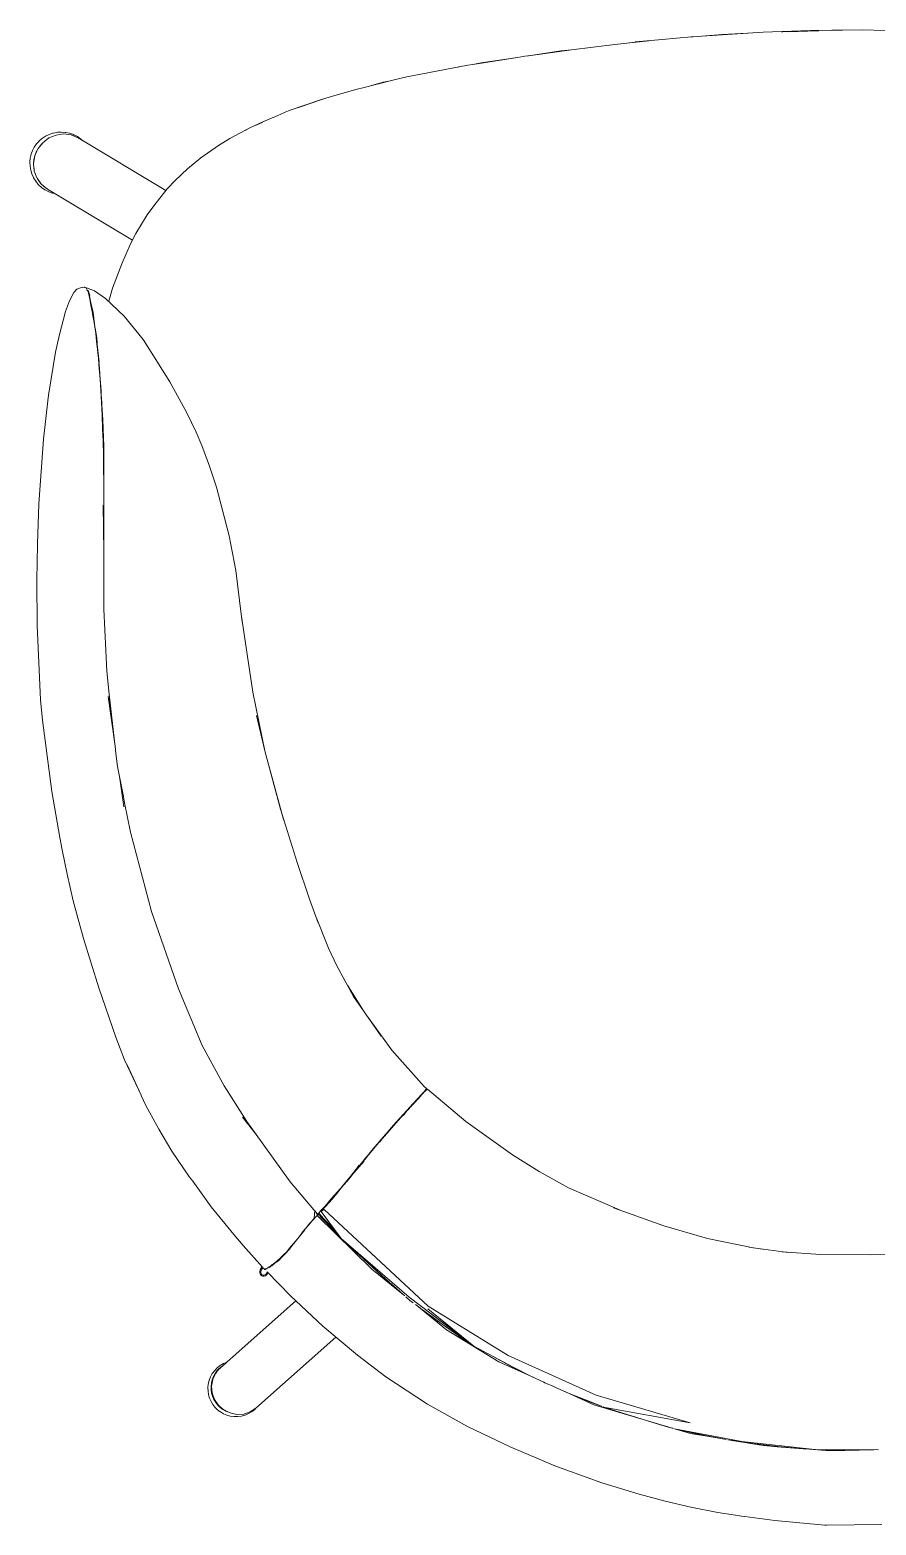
# Model space of a CAD drawing. Header units: millimetres. Extents: x 7998 to 72132, y -12523 to 5591.
# Drawn here: x 65279.8 to 65315.4, y -9745.4 to -9682.6 of the extents above; entities that cross this region are included whole.
import ezdxf

# ---------------------------------------------------------------- set-up
doc = ezdxf.new("R2010")
doc.units = ezdxf.units.MM
doc.layers.add('Xray_Furniture Temporary', color=23, linetype='Continuous', lineweight=15)

msp = doc.modelspace()

# ---------------------------------------------------------------- linework, layer by layer
at = {"layer": 'Xray_Furniture Temporary', "lineweight": 0}
for p, q in [((65306.215, -9683.004), (65307.127, -9682.918)), ((65307.454, -9682.893), (65307.127, -9682.918)), ((65307.588, -9682.88), (65307.454, -9682.893)), ((65307.668, -9682.876), (65307.588, -9682.88)), ((65308.041, -9682.847), (65307.668, -9682.876)), ((65308.041, -9682.847), (65310.616, -9682.68)), ((65308.041, -9682.847), (65308.885, -9682.781)), ((65308.885, -9682.781), (65309.945, -9682.724)), ((65312.194, -9682.63), (65310.616, -9682.68)), ((65311.433, -9682.672), (65311.381, -9682.672)), ((65312.194, -9682.63), (65311.433, -9682.672)), ((65311.691, -9682.669), (65312.878, -9682.622)), ((65312.316, -9682.624), (65312.207, -9682.63)), ((65312.316, -9682.624), (65312.845, -9682.623)), ((65312.605, -9682.617), (65312.397, -9682.624)), ((65312.605, -9682.617), (65314.772, -9682.589)), ((65313.491, -9682.597), (65312.605, -9682.617)), ((65312.878, -9682.622), (65312.946, -9682.623)), ((65313.941, -9682.599), (65313.491, -9682.597)), ((65314.772, -9682.589), (65315.734, -9682.609)), ((65300.765, -9683.675), (65302.562, -9683.422)), ((65300.765, -9683.675), (65302.115, -9683.471)), ((65302.562, -9683.422), (65302.115, -9683.471)), ((65304.388, -9683.196), (65302.562, -9683.422)), ((65304.892, -9683.143), (65304.388, -9683.196)), ((65305.804, -9683.046), (65304.892, -9683.143)), ((65305.238, -9683.099), (65304.892, -9683.143)), ((65305.253, -9683.093), (65305.238, -9683.099)), ((65305.253, -9683.093), (65305.878, -9683.04)), ((65306.215, -9683.004), (65305.878, -9683.04)), ((65295.645, -9684.565), (65298.208, -9684.074)), ((65297.802, -9684.152), (65297.838, -9684.145)), ((65297.851, -9684.143), (65297.838, -9684.145)), ((65298.208, -9684.074), (65298.418, -9684.042)), ((65298.418, -9684.042), (65300.301, -9683.745)), ((65298.418, -9684.042), (65298.766, -9683.976)), ((65298.766, -9683.976), (65300.301, -9683.745)), ((65300.603, -9683.695), (65300.301, -9683.745)), ((65300.734, -9683.679), (65300.603, -9683.695)), ((65300.734, -9683.679), (65300.765, -9683.675)), ((65293.798, -9685.014), (65295.122, -9684.686)), ((65294.22, -9684.91), (65294.659, -9684.786)), ((65294.659, -9684.786), (65294.972, -9684.723)), ((65295.645, -9684.565), (65295.122, -9684.686)), ((65291.424, -9685.733), (65292.251, -9685.452)), ((65292.251, -9685.452), (65292.064, -9685.505)), ((65292.727, -9685.312), (65292.251, -9685.452)), ((65293.567, -9685.071), (65292.727, -9685.312)), ((65293.567, -9685.071), (65293.798, -9685.014)), ((65294.16, -9684.925), (65294.163, -9684.924)), ((65294.163, -9684.924), (65294.22, -9684.91)), ((65290.231, -9686.179), (65290.482, -9686.068)), ((65290.54, -9686.047), (65290.482, -9686.068)), ((65290.688, -9685.984), (65290.54, -9686.047)), ((65290.712, -9685.976), (65290.688, -9685.984)), ((65292.064, -9685.505), (65290.712, -9685.976)), ((65290.712, -9685.976), (65291.4, -9685.742)), ((65291.424, -9685.733), (65291.4, -9685.742)), ((65289.025, -9686.715), (65288.904, -9686.786)), ((65289.603, -9686.448), (65289.025, -9686.715)), ((65289.327, -9686.581), (65289.312, -9686.589)), ((65289.327, -9686.581), (65289.607, -9686.459)), ((65290.231, -9686.179), (65289.603, -9686.448)), ((65280.215, -9687.254), (65280.105, -9687.375)), ((65280.365, -9687.324), (65280.169, -9687.574)), ((65280.222, -9687.246), (65280.215, -9687.254)), ((65280.222, -9687.246), (65280.349, -9687.138)), ((65280.349, -9687.138), (65280.488, -9687.046)), ((65280.434, -9687.272), (65280.365, -9687.324)), ((65280.434, -9687.272), (65280.478, -9687.234)), ((65280.478, -9687.234), (65280.465, -9687.248)), ((65280.478, -9687.234), (65280.52, -9687.206)), ((65280.478, -9687.234), (65280.494, -9687.226)), ((65280.48, -9687.237), (65280.478, -9687.234)), ((65280.488, -9687.046), (65280.637, -9686.974)), ((65280.625, -9687.126), (65280.52, -9687.206)), ((65280.924, -9687.001), (65280.625, -9687.126)), ((65280.637, -9686.974), (65280.794, -9686.921)), ((65280.815, -9686.917), (65280.794, -9686.921)), ((65280.815, -9686.917), (65280.955, -9686.89)), ((65281.243, -9686.957), (65280.924, -9687.001)), ((65280.979, -9686.886), (65280.955, -9686.89)), ((65281.144, -9686.876), (65280.979, -9686.886)), ((65281.31, -9686.889), (65281.144, -9686.876)), ((65281.559, -9686.997), (65281.243, -9686.957)), ((65281.333, -9686.892), (65281.31, -9686.889)), ((65281.333, -9686.892), (65281.495, -9686.927)), ((65281.652, -9686.983), (65281.495, -9686.927)), ((65281.852, -9687.119), (65281.559, -9686.997)), ((65281.652, -9686.983), (65281.671, -9686.991)), ((65281.671, -9686.991), (65281.818, -9687.067)), ((65281.818, -9687.067), (65281.954, -9687.163)), ((65281.852, -9687.119), (65285.537, -9689.333)), ((65281.954, -9687.163), (65281.965, -9687.173)), ((65282.01, -9687.214), (65281.965, -9687.173)), ((65287.738, -9687.439), (65288.222, -9687.154)), ((65288.876, -9686.8), (65288.222, -9687.154)), ((65288.876, -9686.8), (65288.881, -9686.797)), ((65288.892, -9686.793), (65288.881, -9686.797)), ((65288.892, -9686.793), (65288.904, -9686.786)), ((65279.844, -9687.969), (65279.828, -9688.131)), ((65279.88, -9687.809), (65279.844, -9687.969)), ((65279.88, -9687.809), (65279.937, -9687.655)), ((65279.937, -9687.655), (65280.012, -9687.51)), ((65280.032, -9687.88), (65279.981, -9688.191)), ((65280.032, -9687.88), (65279.997, -9688.033)), ((65280.012, -9687.51), (65280.105, -9687.375)), ((65280.16, -9687.587), (65280.032, -9687.88)), ((65280.032, -9687.88), (65280.087, -9687.728)), ((65280.087, -9687.728), (65280.073, -9687.787)), ((65280.087, -9687.728), (65280.16, -9687.587)), ((65280.087, -9687.728), (65280.121, -9687.678)), ((65280.097, -9687.732), (65280.087, -9687.728)), ((65280.163, -9687.581), (65280.16, -9687.587)), ((65280.169, -9687.574), (65280.251, -9687.456)), ((65280.251, -9687.456), (65280.228, -9687.499)), ((65280.336, -9687.362), (65280.251, -9687.456)), ((65280.251, -9687.456), (65280.286, -9687.425)), ((65280.251, -9687.456), (65280.258, -9687.461)), ((65286.997, -9687.963), (65286.436, -9688.426)), ((65286.997, -9687.963), (65287.738, -9687.439)), ((65279.826, -9688.144), (65279.828, -9688.131)), ((65279.832, -9688.31), (65279.826, -9688.144)), ((65279.859, -9688.474), (65279.832, -9688.31)), ((65279.906, -9688.633), (65279.859, -9688.474)), ((65279.981, -9688.191), (65279.997, -9688.033)), ((65279.981, -9688.201), (65279.981, -9688.191)), ((65279.981, -9688.201), (65279.982, -9688.205)), ((65279.987, -9688.349), (65279.982, -9688.205)), ((65279.982, -9688.205), (65280.012, -9688.505)), ((65279.987, -9688.349), (65279.991, -9688.296)), ((65279.996, -9688.348), (65279.987, -9688.349)), ((65280.012, -9688.505), (65279.987, -9688.349)), ((65279.987, -9688.349), (65280.002, -9688.402)), ((65279.997, -9688.033), (65280.017, -9687.977)), ((65279.997, -9688.033), (65279.998, -9688.095)), ((65279.997, -9688.033), (65280.008, -9688.035)), ((65280.012, -9688.505), (65280.014, -9688.52)), ((65280.026, -9688.552), (65280.057, -9688.655)), ((65280.026, -9688.552), (65280.118, -9688.792)), ((65286.436, -9688.426), (65285.929, -9688.911)), ((65279.973, -9688.784), (65279.906, -9688.633)), ((65279.984, -9688.804), (65279.973, -9688.784)), ((65279.984, -9688.804), (65280.071, -9688.945)), ((65280.057, -9688.655), (65280.05, -9688.614)), ((65280.057, -9688.655), (65280.065, -9688.652)), ((65280.118, -9688.792), (65280.057, -9688.655)), ((65280.057, -9688.655), (65280.081, -9688.695)), ((65280.177, -9689.073), (65280.071, -9688.945)), ((65280.128, -9688.818), (65280.316, -9689.073)), ((65280.203, -9688.931), (65280.161, -9688.863)), ((65280.193, -9689.089), (65280.177, -9689.073)), ((65280.203, -9688.931), (65280.19, -9688.902)), ((65280.315, -9689.203), (65280.193, -9689.089)), ((65280.206, -9688.928), (65280.203, -9688.931)), ((65280.276, -9689.019), (65280.203, -9688.931)), ((65280.203, -9688.931), (65280.229, -9688.955)), ((65280.45, -9689.299), (65280.315, -9689.203)), ((65280.316, -9689.073), (65280.382, -9689.125)), ((65280.382, -9689.125), (65280.416, -9689.156)), ((65280.416, -9689.156), (65280.403, -9689.142)), ((65280.416, -9689.156), (65280.418, -9689.153)), ((65280.48, -9689.202), (65280.416, -9689.156)), ((65280.416, -9689.156), (65280.436, -9689.167)), ((65280.48, -9689.202), (65280.564, -9689.268)), ((65285.929, -9688.911), (65285.596, -9689.259)), ((65280.468, -9689.309), (65280.45, -9689.299)), ((65280.616, -9689.385), (65280.468, -9689.309)), ((65280.564, -9689.268), (65284.133, -9691.412)), ((65280.772, -9689.441), (65280.616, -9689.385)), ((65280.787, -9689.445), (65280.772, -9689.441)), ((65280.787, -9689.445), (65280.899, -9689.469)), ((65285.029, -9689.967), (65285.596, -9689.259)), ((65284.28, -9691.134), (65284.749, -9690.358)), ((65284.749, -9690.358), (65285.029, -9689.967)), ((65283.688, -9692.412), (65284.05, -9691.569)), ((65284.28, -9691.134), (65284.05, -9691.569)), ((65283.688, -9692.412), (65283.295, -9693.432)), ((65281.485, -9693.956), (65281.666, -9693.616)), ((65281.794, -9693.467), (65281.666, -9693.616)), ((65282.025, -9693.394), (65281.794, -9693.467)), ((65282.025, -9693.394), (65282.11, -9693.399)), ((65282.114, -9693.387), (65282.11, -9693.399)), ((65282.136, -9693.384), (65282.114, -9693.387)), ((65282.114, -9693.387), (65282.126, -9693.4)), ((65282.136, -9693.384), (65282.131, -9693.394)), ((65282.136, -9693.384), (65282.176, -9693.403)), ((65282.176, -9693.403), (65282.28, -9693.624)), ((65282.176, -9693.403), (65282.275, -9693.447)), ((65282.22, -9693.496), (65282.286, -9693.563)), ((65282.536, -9693.544), (65282.275, -9693.447)), ((65282.286, -9693.563), (65282.337, -9693.757)), ((65282.536, -9693.544), (65283.004, -9693.858)), ((65283.146, -9693.973), (65283.295, -9693.432)), ((65281.485, -9693.956), (65281.318, -9694.413)), ((65282.28, -9693.624), (65282.337, -9693.892)), ((65282.308, -9693.721), (65282.3, -9693.716)), ((65282.306, -9693.746), (65282.335, -9693.762)), ((65282.335, -9693.762), (65282.337, -9693.757)), ((65282.387, -9694.04), (65282.335, -9693.762)), ((65282.358, -9693.974), (65282.337, -9693.892)), ((65282.376, -9694.075), (65282.358, -9693.974)), ((65282.427, -9694.347), (65282.376, -9694.075)), ((65282.384, -9694.09), (65282.376, -9694.075)), ((65282.413, -9694.229), (65282.384, -9694.09)), ((65282.387, -9694.04), (65282.479, -9694.447)), ((65282.446, -9694.394), (65282.413, -9694.229)), ((65283.004, -9693.858), (65283.782, -9694.603)), ((65283.145, -9693.977), (65283.114, -9693.963)), ((65283.146, -9693.973), (65283.114, -9693.963)), ((65281.318, -9694.413), (65281.071, -9695.378)), ((65282.427, -9694.347), (65282.437, -9694.395)), ((65282.437, -9694.395), (65282.472, -9694.587)), ((65282.481, -9694.586), (65282.446, -9694.394)), ((65282.472, -9694.587), (65282.51, -9694.808)), ((65282.479, -9694.447), (65282.541, -9694.925)), ((65282.519, -9694.806), (65282.481, -9694.586)), ((65282.51, -9694.808), (65282.549, -9695.058)), ((65282.541, -9694.925), (65282.519, -9694.806)), ((65283.782, -9694.603), (65284.575, -9695.584)), ((65280.895, -9696.12), (65281.071, -9695.378)), ((65282.558, -9695.056), (65282.541, -9694.925)), ((65282.549, -9695.058), (65282.588, -9695.339)), ((65282.565, -9695.108), (65282.558, -9695.056)), ((65282.637, -9695.651), (65282.565, -9695.108)), ((65282.638, -9695.52), (65282.565, -9695.108)), ((65282.588, -9695.339), (65282.628, -9695.653)), ((65280.609, -9697.919), (65280.895, -9696.12)), ((65282.628, -9695.653), (65282.667, -9696.001)), ((65282.637, -9695.651), (65282.729, -9696.541)), ((65282.638, -9695.52), (65282.671, -9695.98)), ((65282.671, -9695.98), (65282.667, -9696.001)), ((65282.667, -9696.001), (65282.704, -9696.382)), ((65282.677, -9696.107), (65282.682, -9696.084)), ((65285.085, -9696.384), (65284.575, -9695.584)), ((65282.687, -9696.138), (65282.682, -9696.161)), ((65282.704, -9696.382), (65282.739, -9696.8)), ((65282.727, -9696.552), (65282.721, -9696.578)), ((65282.729, -9696.541), (65282.727, -9696.544)), ((65282.748, -9696.799), (65282.727, -9696.552)), ((65282.727, -9696.552), (65282.74, -9696.647)), ((65282.74, -9696.647), (65282.748, -9696.799)), ((65285.085, -9696.384), (65285.702, -9697.36)), ((65282.739, -9696.8), (65282.772, -9697.251)), ((65282.781, -9697.25), (65282.748, -9696.799)), ((65282.772, -9697.251), (65282.803, -9697.731)), ((65282.812, -9697.73), (65282.781, -9697.25)), ((65286.419, -9698.664), (65285.702, -9697.36)), ((65280.609, -9697.919), (65280.577, -9698.158)), ((65282.803, -9697.731), (65282.831, -9698.235)), ((65282.825, -9697.887), (65282.812, -9697.73)), ((65282.825, -9697.887), (65282.886, -9698.959)), ((65282.825, -9697.887), (65282.84, -9698.234)), ((65280.396, -9699.771), (65280.577, -9698.158)), ((65282.831, -9698.235), (65282.856, -9698.76)), ((65282.844, -9698.319), (65282.84, -9698.234)), ((65282.844, -9698.319), (65282.886, -9699.301)), ((65282.856, -9698.76), (65282.878, -9699.302)), ((65282.883, -9699.229), (65282.876, -9699.269)), ((65282.886, -9698.959), (65282.935, -9700.08)), ((65286.806, -9699.471), (65286.419, -9698.664)), ((65280.396, -9699.771), (65280.204, -9702.489)), ((65282.878, -9699.311), (65282.877, -9699.317)), ((65282.877, -9699.317), (65282.896, -9699.857)), ((65282.878, -9699.302), (65282.878, -9699.311)), ((65282.886, -9699.301), (65282.896, -9699.857)), ((65282.896, -9699.857), (65282.91, -9700.421)), ((65287.048, -9700.028), (65286.806, -9699.471)), ((65282.91, -9700.421), (65282.92, -9700.991)), ((65282.935, -9700.08), (65282.927, -9701.154)), ((65287.364, -9700.906), (65287.048, -9700.028)), ((65282.92, -9700.991), (65282.927, -9701.565)), ((65282.92, -9700.991), (65282.927, -9701.154)), ((65287.656, -9701.789), (65287.364, -9700.906)), ((65282.927, -9701.154), (65282.927, -9701.565)), ((65282.927, -9701.565), (65282.93, -9702.144)), ((65282.93, -9702.144), (65282.932, -9702.726)), ((65288.199, -9703.831), (65287.656, -9701.789)), ((65280.204, -9702.489), (65280.139, -9704.175)), ((65282.933, -9704.488), (65282.907, -9702.535)), ((65282.932, -9702.726), (65282.934, -9702.752)), ((65282.934, -9702.752), (65282.933, -9703.311)), ((65282.933, -9703.311), (65282.933, -9704.488)), ((65280.139, -9704.175), (65280.121, -9705.692)), ((65288.199, -9703.831), (65288.471, -9705.284)), ((65282.933, -9704.488), (65282.931, -9704.658)), ((65282.931, -9704.658), (65282.934, -9704.803)), ((65282.934, -9704.865), (65282.932, -9705.018)), ((65282.934, -9704.865), (65282.934, -9704.803)), ((65282.932, -9705.018), (65282.934, -9705.218)), ((65282.934, -9706.903), (65282.934, -9705.218)), ((65288.689, -9707.109), (65288.471, -9705.284)), ((65280.126, -9707.589), (65280.121, -9705.692)), ((65288.634, -9706.655), (65288.74, -9707.452)), ((65283.054, -9709.508), (65282.934, -9706.903)), ((65289.181, -9710.395), (65288.689, -9707.109)), ((65280.126, -9707.589), (65280.266, -9710.708)), ((65283.054, -9709.508), (65283.273, -9711.572)), ((65283.157, -9710.471), (65283.187, -9710.823)), ((65283.157, -9710.471), (65283.391, -9712.575)), ((65289.181, -9710.395), (65289.693, -9712.846)), ((65280.35, -9711.561), (65280.266, -9710.708)), ((65283.107, -9710.568), (65283.402, -9712.655)), ((65283.187, -9710.823), (65283.265, -9711.573)), ((65280.35, -9711.561), (65280.754, -9714.557)), ((65283.265, -9711.573), (65283.358, -9712.346)), ((65283.273, -9711.572), (65283.391, -9712.575)), ((65289.693, -9712.846), (65289.339, -9711.369)), ((65283.402, -9712.655), (65283.436, -9712.964)), ((65283.436, -9712.964), (65283.501, -9713.514)), ((65289.693, -9712.846), (65290.344, -9715.3)), ((65283.749, -9714.77), (65283.501, -9713.514)), ((65289.874, -9713.528), (65290.48, -9715.736)), ((65283.582, -9713.927), (65283.764, -9715.206)), ((65280.754, -9714.557), (65281.088, -9716.485)), ((65283.749, -9714.77), (65283.768, -9714.875)), ((65283.768, -9714.875), (65283.8, -9715.029)), ((65284.046, -9716.269), (65283.8, -9715.029)), ((65291.04, -9717.534), (65290.344, -9715.3)), ((65281.088, -9716.485), (65281.184, -9717.007)), ((65284.046, -9716.269), (65284.926, -9719.59)), ((65281.184, -9717.007), (65281.387, -9718.025)), ((65281.636, -9719.151), (65281.387, -9718.025)), ((65291.04, -9717.534), (65291.57, -9719.081)), ((65282.083, -9720.725), (65281.636, -9719.151)), ((65291.935, -9720.071), (65291.57, -9719.081)), ((65284.926, -9719.59), (65286.067, -9722.847)), ((65291.838, -9719.832), (65292.366, -9721.136)), ((65282.083, -9720.725), (65282.72, -9722.798)), ((65292.366, -9721.136), (65292.707, -9721.872)), ((65293.415, -9723.161), (65292.707, -9721.872)), ((65283.436, -9724.879), (65282.72, -9722.798)), ((65287.057, -9725.219), (65286.067, -9722.847)), ((65293.156, -9722.69), (65293.786, -9723.699)), ((65294.568, -9724.834), (65293.415, -9723.161)), ((65293.997, -9724.006), (65295.026, -9725.412)), ((65283.436, -9724.879), (65283.8, -9725.821)), ((65287.976, -9726.92), (65287.057, -9725.219)), ((65295.026, -9725.412), (65296.375, -9726.944)), ((65284.496, -9727.309), (65283.8, -9725.821)), ((65284.496, -9727.309), (65283.907, -9726.034)), ((65284.504, -9727.323), (65284.496, -9727.309)), ((65284.504, -9727.323), (65284.697, -9727.741)), ((65288.927, -9728.419), (65287.976, -9726.92)), ((65296.085, -9727.476), (65295.936, -9727.639)), ((65296.101, -9727.482), (65296, -9727.597)), ((65296.164, -9727.386), (65296.085, -9727.476)), ((65296.087, -9727.504), (65296.101, -9727.482)), ((65296.101, -9727.482), (65296.109, -9727.473)), ((65296.109, -9727.473), (65296.127, -9727.454)), ((65296.127, -9727.454), (65296.133, -9727.452)), ((65296.133, -9727.452), (65296.145, -9727.442)), ((65296.145, -9727.442), (65296.224, -9727.346)), ((65296.21, -9727.341), (65296.164, -9727.386)), ((65296.172, -9727.392), (65296.309, -9727.233)), ((65296.309, -9727.233), (65296.21, -9727.341)), ((65296.224, -9727.346), (65296.239, -9727.33)), ((65296.239, -9727.33), (65296.245, -9727.328)), ((65296.324, -9727.238), (65296.245, -9727.323)), ((65296.245, -9727.323), (65296.245, -9727.328)), ((65296.309, -9727.233), (65296.365, -9727.175)), ((65296.336, -9727.198), (65296.309, -9727.233)), ((65296.324, -9727.238), (65296.33, -9727.228)), ((65296.33, -9727.228), (65296.335, -9727.226)), ((65296.348, -9727.212), (65296.335, -9727.226)), ((65296.365, -9727.175), (65296.336, -9727.198)), ((65296.398, -9727.156), (65296.348, -9727.212)), ((65296.458, -9727.059), (65296.365, -9727.175)), ((65296.375, -9726.944), (65296.482, -9727.029)), ((65296.384, -9727.152), (65296.38, -9727.156)), ((65296.41, -9727.119), (65296.384, -9727.152)), ((65296.398, -9727.156), (65296.399, -9727.15)), ((65296.399, -9727.15), (65296.404, -9727.148)), ((65296.404, -9727.148), (65296.443, -9727.098)), ((65296.418, -9727.138), (65296.404, -9727.148)), ((65296.435, -9727.099), (65296.41, -9727.119)), ((65296.418, -9727.138), (65296.512, -9727.059)), ((65296.447, -9727.102), (65296.418, -9727.138)), ((65296.462, -9727.064), (65296.435, -9727.099)), ((65296.462, -9727.072), (65296.435, -9727.099)), ((65296.443, -9727.098), (65296.449, -9727.096)), ((65296.449, -9727.096), (65296.447, -9727.102)), ((65296.449, -9727.096), (65296.471, -9727.071)), ((65296.449, -9727.096), (65296.462, -9727.072)), ((65296.462, -9727.064), (65296.482, -9727.029)), ((65296.462, -9727.072), (65296.462, -9727.064)), ((65296.512, -9727.059), (65296.471, -9727.071)), ((65296.512, -9727.059), (65298.126, -9728.409)), ((65284.697, -9727.741), (65285.158, -9728.586)), ((65295.599, -9728.034), (65295.406, -9728.248)), ((65295.548, -9728.099), (65295.406, -9728.248)), ((65295.46, -9728.16), (65295.483, -9728.137)), ((65295.483, -9728.137), (65295.494, -9728.126)), ((65295.494, -9728.126), (65295.497, -9728.123)), ((65295.497, -9728.123), (65295.675, -9727.942)), ((65295.599, -9728.034), (65295.548, -9728.099)), ((65295.583, -9728.028), (65295.587, -9728.021)), ((65295.587, -9728.021), (65295.615, -9727.992)), ((65295.696, -9727.926), (65295.599, -9728.034)), ((65295.615, -9727.992), (65295.622, -9727.981)), ((65295.622, -9727.981), (65295.665, -9727.941)), ((65295.665, -9727.941), (65295.839, -9727.761)), ((65295.766, -9727.825), (65295.665, -9727.941)), ((65295.675, -9727.942), (65295.696, -9727.926)), ((65295.718, -9727.905), (65295.696, -9727.926)), ((65295.782, -9727.831), (65295.718, -9727.905)), ((65295.936, -9727.639), (65295.766, -9727.825)), ((65295.829, -9727.78), (65295.782, -9727.831)), ((65295.829, -9727.78), (65295.847, -9727.761)), ((65295.839, -9727.761), (65295.952, -9727.646)), ((65295.952, -9727.646), (65295.847, -9727.761)), ((65295.952, -9727.646), (65295.993, -9727.598)), ((65295.993, -9727.598), (65296, -9727.597)), ((65285.246, -9728.739), (65285.158, -9728.586)), ((65285.789, -9729.664), (65285.246, -9728.739)), ((65289.319, -9728.959), (65288.757, -9728.231)), ((65288.927, -9728.419), (65290.76, -9730.943)), ((65295.012, -9728.687), (65294.822, -9728.902)), ((65294.996, -9728.681), (65294.853, -9728.843)), ((65295.192, -9728.461), (65294.996, -9728.681)), ((65294.996, -9728.681), (65295.105, -9728.55)), ((65295.208, -9728.467), (65295.012, -9728.687)), ((65295.105, -9728.55), (65295.192, -9728.461)), ((65295.39, -9728.241), (65295.192, -9728.461)), ((65295.406, -9728.248), (65295.208, -9728.467)), ((65295.46, -9728.16), (65295.39, -9728.241)), ((65300.094, -9729.817), (65298.126, -9728.409)), ((65294.225, -9729.571), (65294.853, -9728.843)), ((65294.481, -9729.293), (65294.333, -9729.468)), ((65294.481, -9729.293), (65294.527, -9729.246)), ((65294.614, -9729.14), (65294.527, -9729.246)), ((65294.614, -9729.14), (65294.532, -9729.215)), ((65294.615, -9729.119), (65294.662, -9729.075)), ((65294.643, -9729.106), (65294.639, -9729.117)), ((65294.7, -9729.042), (65294.643, -9729.106)), ((65294.7, -9729.042), (65294.662, -9729.075)), ((65294.822, -9728.902), (65294.704, -9729.038)), ((65285.789, -9729.664), (65286.532, -9730.747)), ((65293.969, -9729.88), (65293.8, -9730.087)), ((65293.845, -9730.051), (65293.885, -9730.009)), ((65293.863, -9730.01), (65293.991, -9729.871)), ((65293.885, -9730.009), (65293.888, -9730.004)), ((65293.888, -9730.004), (65293.974, -9729.913)), ((65293.939, -9729.942), (65294.045, -9729.813)), ((65293.98, -9729.905), (65293.974, -9729.913)), ((65294.049, -9729.783), (65293.995, -9729.849)), ((65294, -9729.868), (65294.01, -9729.864)), ((65294.045, -9729.813), (65294.055, -9729.802)), ((65294.162, -9729.644), (65294.049, -9729.783)), ((65294.065, -9729.789), (65294.055, -9729.802)), ((65294.195, -9729.632), (65294.065, -9729.789)), ((65294.179, -9729.626), (65294.162, -9729.644)), ((65294.225, -9729.571), (65294.179, -9729.626)), ((65294.333, -9729.468), (65294.195, -9729.632)), ((65300.094, -9729.817), (65301.205, -9730.518)), ((65293.283, -9730.745), (65293.419, -9730.584)), ((65293.314, -9730.676), (65293.577, -9730.341)), ((65293.408, -9730.567), (65293.314, -9730.676)), ((65293.545, -9730.4), (65293.408, -9730.567)), ((65293.424, -9730.573), (65293.419, -9730.584)), ((65293.859, -9730.071), (65293.424, -9730.573)), ((65293.561, -9730.406), (65293.424, -9730.573)), ((65293.545, -9730.4), (65293.8, -9730.087)), ((65293.859, -9730.071), (65293.561, -9730.406)), ((65293.561, -9730.406), (65293.816, -9730.094)), ((65293.577, -9730.341), (65293.585, -9730.332)), ((65293.585, -9730.332), (65293.645, -9730.25)), ((65293.845, -9730.051), (65293.816, -9730.094)), ((65301.205, -9730.518), (65302.444, -9731.193)), ((65286.532, -9730.747), (65286.663, -9730.922)), ((65287.441, -9731.997), (65286.663, -9730.922)), ((65291.907, -9732.297), (65290.76, -9730.943)), ((65292.475, -9731.653), (65292.862, -9731.23)), ((65292.724, -9731.392), (65292.862, -9731.23)), ((65292.859, -9731.256), (65292.727, -9731.414)), ((65292.998, -9731.09), (65292.859, -9731.256)), ((65292.936, -9731.139), (65292.862, -9731.23)), ((65292.982, -9731.084), (65292.936, -9731.139)), ((65293.124, -9730.912), (65292.982, -9731.084)), ((65293.14, -9730.919), (65292.998, -9731.09)), ((65293.267, -9730.739), (65293.124, -9730.912)), ((65293.283, -9730.745), (65293.14, -9730.919)), ((65293.314, -9730.676), (65293.267, -9730.739)), ((65302.444, -9731.193), (65304.573, -9732.122)), ((65292.475, -9731.653), (65292.226, -9731.97)), ((65292.297, -9731.89), (65292.226, -9731.97)), ((65292.521, -9731.677), (65292.242, -9731.976)), ((65292.396, -9731.801), (65292.242, -9731.976)), ((65292.475, -9731.653), (65292.297, -9731.89)), ((65292.38, -9731.795), (65292.297, -9731.89)), ((65292.476, -9731.684), (65292.38, -9731.795)), ((65292.493, -9731.69), (65292.396, -9731.801)), ((65292.711, -9731.408), (65292.476, -9731.684)), ((65292.604, -9731.56), (65292.493, -9731.69)), ((65292.521, -9731.677), (65292.727, -9731.414)), ((65292.727, -9731.414), (65292.604, -9731.56)), ((65292.724, -9731.392), (65292.711, -9731.408)), ((65287.441, -9731.997), (65288.39, -9733.154)), ((65291.893, -9732.358), (65291.677, -9732.587)), ((65291.759, -9732.464), (65291.687, -9732.562)), ((65291.786, -9732.155), (65291.759, -9732.464)), ((65291.806, -9732.178), (65291.916, -9732.324)), ((65291.902, -9732.334), (65291.806, -9732.178)), ((65291.93, -9732.328), (65291.893, -9732.358)), ((65291.9, -9732.367), (65291.893, -9732.358)), ((65291.93, -9732.328), (65291.9, -9732.367)), ((65294.18, -9734.61), (65291.9, -9732.367)), ((65291.916, -9732.324), (65291.902, -9732.334)), ((65291.907, -9732.297), (65291.931, -9732.272)), ((65291.907, -9732.297), (65291.964, -9732.276)), ((65291.985, -9732.334), (65291.93, -9732.328)), ((65291.931, -9732.272), (65291.952, -9732.256)), ((65291.964, -9732.276), (65291.931, -9732.272)), ((65292.027, -9732.168), (65291.952, -9732.256)), ((65291.952, -9732.256), (65291.964, -9732.276)), ((65291.973, -9732.279), (65291.977, -9732.28)), ((65291.977, -9732.28), (65291.977, -9732.283)), ((65291.977, -9732.28), (65292.152, -9732.48)), ((65291.977, -9732.283), (65291.985, -9732.334)), ((65291.985, -9732.334), (65291.981, -9732.338)), ((65291.981, -9732.338), (65291.99, -9732.345)), ((65291.99, -9732.345), (65291.985, -9732.334)), ((65292, -9732.368), (65291.994, -9732.348)), ((65291.994, -9732.348), (65292.391, -9732.782)), ((65292.056, -9732.445), (65292, -9732.368)), ((65292.226, -9731.97), (65292.027, -9732.168)), ((65292.16, -9732.554), (65292.056, -9732.445)), ((65292.13, -9732.098), (65292.059, -9732.188)), ((65292.059, -9732.188), (65292.186, -9732.11)), ((65292.059, -9732.188), (65292.891, -9733.324)), ((65292.182, -9732.042), (65292.13, -9732.098)), ((65292.152, -9732.48), (65292.191, -9732.52)), ((65292.242, -9731.976), (65292.182, -9732.042)), ((65296.543, -9736.169), (65292.186, -9732.11)), ((65292.191, -9732.52), (65292.301, -9732.635)), ((65292.191, -9732.52), (65292.573, -9732.961)), ((65304.334, -9732.036), (65306.447, -9732.79)), ((65288.774, -9733.611), (65288.39, -9733.154)), ((65291.312, -9733.025), (65290.788, -9733.694)), ((65291.07, -9733.32), (65291.238, -9733.107)), ((65291.304, -9733.016), (65291.238, -9733.107)), ((65291.318, -9733.007), (65291.304, -9733.016)), ((65291.312, -9733.025), (65291.304, -9733.016)), ((65291.37, -9732.955), (65291.312, -9733.025)), ((65291.389, -9732.917), (65291.318, -9733.007)), ((65291.382, -9732.91), (65291.389, -9732.917)), ((65291.393, -9732.913), (65291.389, -9732.917)), ((65291.462, -9732.827), (65291.393, -9732.913)), ((65291.677, -9732.587), (65291.395, -9732.924)), ((65291.526, -9732.75), (65291.462, -9732.827)), ((65291.585, -9732.68), (65291.526, -9732.75)), ((65291.638, -9732.618), (65291.585, -9732.68)), ((65291.687, -9732.562), (65291.638, -9732.618)), ((65292.272, -9732.666), (65292.16, -9732.554)), ((65292.391, -9732.782), (65292.272, -9732.666)), ((65292.301, -9732.635), (65292.524, -9732.874)), ((65292.391, -9732.782), (65292.891, -9733.324)), ((65292.524, -9732.874), (65292.683, -9733.04)), ((65292.757, -9733.141), (65292.617, -9733.004)), ((65292.617, -9733.004), (65292.891, -9733.324)), ((65306.447, -9732.79), (65308.277, -9733.321)), ((65288.774, -9733.611), (65289.586, -9734.531)), ((65290.732, -9733.735), (65290.654, -9733.825)), ((65290.748, -9733.742), (65290.669, -9733.832)), ((65290.748, -9733.742), (65290.7, -9733.806)), ((65290.814, -9733.638), (65290.732, -9733.735)), ((65290.788, -9733.694), (65290.748, -9733.742)), ((65290.899, -9733.534), (65290.814, -9733.638)), ((65290.985, -9733.428), (65290.899, -9733.534)), ((65291.07, -9733.32), (65290.985, -9733.428)), ((65292.891, -9733.324), (65295.749, -9735.792)), ((65293.405, -9733.794), (65292.891, -9733.324)), ((65293.405, -9733.794), (65293.409, -9733.79)), ((65308.277, -9733.321), (65310.193, -9733.718)), ((65310.585, -9733.771), (65310.023, -9733.683)), ((65311.664, -9733.917), (65310.193, -9733.718)), ((65290.112, -9734.366), (65289.977, -9734.468)), ((65290.067, -9734.393), (65290.009, -9734.435)), ((65290.022, -9734.413), (65290.014, -9734.419)), ((65290.051, -9734.387), (65290.022, -9734.413)), ((65290.051, -9734.387), (65290.057, -9734.383)), ((65290.057, -9734.383), (65290.063, -9734.377)), ((65290.067, -9734.369), (65290.063, -9734.377)), ((65290.112, -9734.341), (65290.067, -9734.369)), ((65290.073, -9734.389), (65290.067, -9734.393)), ((65290.112, -9734.366), (65290.073, -9734.389)), ((65290.13, -9734.331), (65290.112, -9734.341)), ((65290.117, -9734.358), (65290.13, -9734.331)), ((65290.128, -9734.348), (65290.117, -9734.358)), ((65290.19, -9734.298), (65290.128, -9734.348)), ((65290.13, -9734.331), (65290.133, -9734.319)), ((65290.175, -9734.292), (65290.133, -9734.319)), ((65290.238, -9734.239), (65290.175, -9734.292)), ((65290.19, -9734.298), (65290.288, -9734.234)), ((65290.254, -9734.246), (65290.19, -9734.298)), ((65290.302, -9734.183), (65290.238, -9734.239)), ((65290.318, -9734.189), (65290.254, -9734.246)), ((65290.288, -9734.234), (65290.384, -9734.128)), ((65290.368, -9734.122), (65290.302, -9734.183)), ((65290.384, -9734.128), (65290.318, -9734.189)), ((65290.436, -9734.056), (65290.368, -9734.122)), ((65290.452, -9734.063), (65290.384, -9734.128)), ((65290.506, -9733.985), (65290.436, -9734.056)), ((65290.48, -9734.035), (65290.452, -9734.063)), ((65290.48, -9734.035), (65290.566, -9733.945)), ((65290.579, -9733.909), (65290.506, -9733.985)), ((65290.594, -9733.915), (65290.566, -9733.945)), ((65290.654, -9733.825), (65290.579, -9733.909)), ((65290.669, -9733.832), (65290.594, -9733.915)), ((65290.7, -9733.806), (65290.669, -9733.832)), ((65293.645, -9734.008), (65293.405, -9733.794)), ((65293.996, -9734.338), (65293.645, -9734.008)), ((65294.001, -9734.331), (65293.645, -9734.008)), ((65294.417, -9734.721), (65293.996, -9734.338)), ((65294.001, -9734.331), (65294.422, -9734.714)), ((65311.415, -9733.883), (65313.018, -9733.997)), ((65313.018, -9733.997), (65315.126, -9734.012)), ((65316.186, -9734.001), (65315.126, -9734.012)), ((65289.475, -9734.708), (65289.495, -9734.639)), ((65289.478, -9734.775), (65289.475, -9734.708)), ((65289.501, -9734.835), (65289.478, -9734.775)), ((65289.495, -9734.639), (65289.523, -9734.574)), ((65289.495, -9734.639), (65289.541, -9734.574)), ((65289.541, -9734.88), (65289.501, -9734.835)), ((65289.531, -9734.656), (65289.515, -9734.713)), ((65289.515, -9734.713), (65289.517, -9734.768)), ((65289.517, -9734.768), (65289.535, -9734.814)), ((65289.523, -9734.574), (65289.551, -9734.512)), ((65289.558, -9734.593), (65289.531, -9734.656)), ((65289.572, -9734.6), (65289.531, -9734.656)), ((65289.535, -9734.814), (65289.564, -9734.848)), ((65289.541, -9734.574), (65289.586, -9734.531)), ((65289.597, -9734.905), (65289.541, -9734.88)), ((65289.551, -9734.512), (65289.558, -9734.499)), ((65289.56, -9734.59), (65289.558, -9734.593)), ((65289.564, -9734.848), (65289.605, -9734.866)), ((65289.614, -9734.559), (65289.572, -9734.6)), ((65289.659, -9734.908), (65289.597, -9734.905)), ((65289.605, -9734.866), (65289.652, -9734.869)), ((65289.69, -9734.628), (65289.614, -9734.559)), ((65289.621, -9734.466), (65289.619, -9734.47)), ((65289.652, -9734.869), (65289.7, -9734.853)), ((65289.72, -9734.887), (65289.659, -9734.908)), ((65289.69, -9734.628), (65289.699, -9734.622)), ((65289.728, -9734.604), (65289.694, -9734.635)), ((65289.699, -9734.622), (65289.694, -9734.635)), ((65289.7, -9734.853), (65289.741, -9734.817)), ((65289.773, -9734.842), (65289.72, -9734.887)), ((65289.732, -9734.603), (65289.728, -9734.604)), ((65289.753, -9734.594), (65289.732, -9734.603)), ((65289.741, -9734.817), (65289.771, -9734.755)), ((65289.753, -9734.594), (65289.826, -9734.541)), ((65289.78, -9734.58), (65289.753, -9734.594)), ((65289.771, -9734.755), (65289.781, -9734.723)), ((65289.771, -9734.755), (65289.784, -9734.727)), ((65289.809, -9734.77), (65289.773, -9734.842)), ((65289.815, -9734.561), (65289.78, -9734.58)), ((65290.764, -9735.725), (65289.784, -9734.727)), ((65289.814, -9734.757), (65289.809, -9734.77)), ((65289.822, -9734.556), (65289.815, -9734.561)), ((65289.822, -9734.556), (65289.826, -9734.541)), ((65289.826, -9734.541), (65289.876, -9734.51)), ((65289.871, -9734.526), (65289.856, -9734.536)), ((65289.876, -9734.51), (65289.871, -9734.526)), ((65289.912, -9734.517), (65289.879, -9734.542)), ((65289.953, -9734.473), (65289.902, -9734.507)), ((65289.937, -9734.466), (65289.903, -9734.493)), ((65289.912, -9734.517), (65289.923, -9734.506)), ((65289.977, -9734.468), (65289.923, -9734.506)), ((65289.989, -9734.431), (65289.937, -9734.466)), ((65289.962, -9734.468), (65289.953, -9734.473)), ((65289.962, -9734.468), (65289.969, -9734.456)), ((65289.987, -9734.444), (65289.969, -9734.456)), ((65289.969, -9734.456), (65289.987, -9734.448)), ((65289.969, -9734.468), (65289.977, -9734.468)), ((65290.009, -9734.435), (65289.987, -9734.448)), ((65290.01, -9734.422), (65289.988, -9734.44)), ((65289.99, -9734.427), (65289.989, -9734.431)), ((65289.993, -9734.429), (65289.989, -9734.431)), ((65290.01, -9734.422), (65289.993, -9734.429)), ((65290.01, -9734.422), (65289.997, -9734.421)), ((65295.51, -9735.685), (65294.18, -9734.61)), ((65294.846, -9735.1), (65294.417, -9734.721)), ((65295.084, -9735.305), (65294.422, -9734.714)), ((65295.091, -9735.311), (65294.846, -9735.1)), ((65295.091, -9735.311), (65295.094, -9735.309)), ((65295.51, -9735.685), (65295.091, -9735.311)), ((65288.106, -9738.508), (65290.993, -9735.94)), ((65292.126, -9737.003), (65290.764, -9735.725)), ((65295.547, -9735.717), (65295.51, -9735.685)), ((65295.558, -9735.727), (65295.547, -9735.717)), ((65295.779, -9735.925), (65295.603, -9735.768)), ((65295.749, -9735.792), (65298.46, -9737.842)), ((65295.914, -9736.025), (65295.779, -9735.925)), ((65296.068, -9736.137), (65296.013, -9736.095)), ((65297.322, -9737.156), (65296.068, -9736.137)), ((65296.227, -9736.254), (65296.159, -9736.204)), ((65297.322, -9737.156), (65296.229, -9736.256)), ((65296.349, -9736.343), (65296.229, -9736.256)), ((65298.46, -9737.842), (65296.538, -9736.283)), ((65299.901, -9738.232), (65296.543, -9736.169)), ((65296.64, -9736.568), (65296.356, -9736.349)), ((65296.633, -9736.551), (65296.356, -9736.349)), ((65296.633, -9736.551), (65296.645, -9736.56)), ((65297.129, -9736.926), (65296.64, -9736.568)), ((65296.645, -9736.56), (65297.134, -9736.919)), ((65297.646, -9737.284), (65297.129, -9736.926)), ((65297.134, -9736.919), (65298.46, -9737.842)), ((65289.314, -9740.451), (65292.673, -9737.463)), ((65293.583, -9738.226), (65292.126, -9737.003)), ((65297.322, -9737.156), (65298.2, -9737.661)), ((65299.513, -9738.503), (65297.322, -9737.156)), ((65297.816, -9737.394), (65297.646, -9737.284)), ((65298.46, -9737.842), (65300.119, -9738.73)), ((65287.688, -9738.753), (65287.584, -9738.861)), ((65287.777, -9738.785), (65287.681, -9738.885)), ((65287.702, -9738.741), (65287.688, -9738.753)), ((65287.819, -9738.649), (65287.702, -9738.741)), ((65287.783, -9738.791), (65287.751, -9738.828)), ((65287.887, -9738.699), (65287.777, -9738.785)), ((65287.777, -9738.785), (65287.783, -9738.791)), ((65287.798, -9738.779), (65287.783, -9738.791)), ((65287.789, -9738.798), (65287.818, -9738.764)), ((65287.798, -9738.779), (65287.818, -9738.764)), ((65287.818, -9738.764), (65287.887, -9738.699)), ((65287.948, -9738.574), (65287.819, -9738.649)), ((65287.887, -9738.699), (65287.855, -9738.731)), ((65287.899, -9738.692), (65287.887, -9738.699)), ((65287.887, -9738.699), (65287.895, -9738.696)), ((65287.889, -9738.701), (65287.887, -9738.699)), ((65287.899, -9738.692), (65288.099, -9738.51)), ((65287.961, -9738.568), (65287.948, -9738.574)), ((65287.961, -9738.568), (65288.099, -9738.51)), ((65288.099, -9738.51), (65288.106, -9738.508)), ((65293.583, -9738.226), (65294.764, -9739.133)), ((65299.22, -9738.249), (65299.426, -9738.368)), ((65300.115, -9738.737), (65299.426, -9738.368)), ((65300.853, -9739.108), (65299.513, -9738.503)), ((65303.604, -9739.901), (65299.901, -9738.232)), ((65300.853, -9739.108), (65300.115, -9738.737)), ((65300.119, -9738.73), (65300.857, -9739.1)), ((65287.317, -9739.433), (65287.301, -9739.581)), ((65287.351, -9739.288), (65287.317, -9739.433)), ((65287.357, -9739.269), (65287.351, -9739.288)), ((65287.357, -9739.269), (65287.411, -9739.129)), ((65287.483, -9738.998), (65287.411, -9739.129)), ((65287.432, -9739.528), (65287.447, -9739.388)), ((65287.463, -9739.391), (65287.44, -9739.529)), ((65287.48, -9739.251), (65287.447, -9739.388)), ((65287.447, -9739.388), (65287.478, -9739.302)), ((65287.447, -9739.388), (65287.463, -9739.391)), ((65287.447, -9739.388), (65287.448, -9739.481)), ((65287.449, -9739.53), (65287.463, -9739.391)), ((65287.455, -9739.517), (65287.502, -9739.242)), ((65287.487, -9739.253), (65287.463, -9739.391)), ((65287.463, -9739.391), (65287.487, -9739.293)), ((65287.53, -9739.12), (65287.48, -9739.251)), ((65287.48, -9739.251), (65287.487, -9739.253)), ((65287.495, -9738.981), (65287.483, -9738.998)), ((65287.546, -9739.128), (65287.487, -9739.253)), ((65287.584, -9738.861), (65287.495, -9738.981)), ((65287.502, -9739.242), (65287.507, -9739.235)), ((65287.507, -9739.235), (65287.612, -9739.007)), ((65287.507, -9739.235), (65287.546, -9739.128)), ((65287.53, -9739.12), (65287.508, -9739.208)), ((65287.598, -9738.997), (65287.53, -9739.12)), ((65287.53, -9739.12), (65287.584, -9739.046)), ((65287.546, -9739.128), (65287.53, -9739.12)), ((65287.604, -9739.002), (65287.546, -9739.128)), ((65287.546, -9739.128), (65287.612, -9739.007)), ((65287.598, -9738.997), (65287.681, -9738.885)), ((65287.604, -9739.002), (65287.598, -9738.997)), ((65287.62, -9738.99), (65287.604, -9739.002)), ((65287.612, -9739.007), (65287.62, -9738.99)), ((65287.62, -9738.99), (65287.625, -9738.989)), ((65287.625, -9738.989), (65287.63, -9738.978)), ((65287.636, -9738.965), (65287.63, -9738.978)), ((65287.681, -9738.885), (65287.636, -9738.965)), ((65287.647, -9738.959), (65287.636, -9738.965)), ((65287.694, -9738.896), (65287.647, -9738.959)), ((65287.681, -9738.885), (65287.751, -9738.828)), ((65287.681, -9738.885), (65287.694, -9738.896)), ((65287.737, -9738.851), (65287.694, -9738.896)), ((65287.751, -9738.828), (65287.737, -9738.851)), ((65294.764, -9739.133), (65296.524, -9740.281)), ((65300.885, -9739.123), (65300.853, -9739.108)), ((65300.959, -9739.149), (65300.857, -9739.1)), ((65301.397, -9739.354), (65300.885, -9739.123)), ((65301.038, -9739.185), (65300.959, -9739.149)), ((65301.038, -9739.185), (65301.397, -9739.354)), ((65301.397, -9739.354), (65301.416, -9739.363)), ((65301.416, -9739.363), (65301.428, -9739.368)), ((65301.428, -9739.368), (65301.445, -9739.376)), ((65301.846, -9739.557), (65301.445, -9739.376)), ((65287.301, -9739.581), (65287.305, -9739.73)), ((65287.305, -9739.73), (65287.328, -9739.878)), ((65287.328, -9739.878), (65287.331, -9739.89)), ((65287.372, -9740.031), (65287.331, -9739.89)), ((65287.431, -9740.166), (65287.372, -9740.031)), ((65287.432, -9739.528), (65287.435, -9739.67)), ((65287.44, -9739.529), (65287.432, -9739.528)), ((65287.435, -9739.67), (65287.444, -9739.578)), ((65287.452, -9739.669), (65287.435, -9739.67)), ((65287.435, -9739.67), (65287.457, -9739.811)), ((65287.435, -9739.67), (65287.46, -9739.76)), ((65287.44, -9739.529), (65287.452, -9739.669)), ((65287.452, -9739.669), (65287.449, -9739.53)), ((65287.474, -9739.808), (65287.452, -9739.669)), ((65287.452, -9739.669), (65287.465, -9739.81)), ((65287.48, -9739.798), (65287.455, -9739.517)), ((65287.457, -9739.811), (65287.465, -9739.81)), ((65287.457, -9739.811), (65287.497, -9739.948)), ((65287.465, -9739.81), (65287.561, -9740.076)), ((65287.513, -9739.943), (65287.474, -9739.808)), ((65287.48, -9739.806), (65287.48, -9739.798)), ((65287.578, -9740.08), (65287.48, -9739.806)), ((65287.497, -9739.948), (65287.482, -9739.857)), ((65287.497, -9739.948), (65287.513, -9739.943)), ((65287.554, -9740.08), (65287.497, -9739.948)), ((65287.497, -9739.948), (65287.544, -9740.03)), ((65287.569, -9740.072), (65287.513, -9739.943)), ((65301.868, -9739.567), (65302.464, -9739.826)), ((65302.434, -9739.823), (65301.868, -9739.567)), ((65302.462, -9739.835), (65302.434, -9739.823)), ((65303.325, -9740.182), (65302.462, -9739.835)), ((65303.495, -9740.302), (65302.462, -9739.835)), ((65302.464, -9739.826), (65303.328, -9740.173)), ((65307.545, -9741.065), (65303.604, -9739.901)), ((65287.431, -9740.166), (65287.507, -9740.292)), ((65287.507, -9740.292), (65287.597, -9740.409)), ((65287.561, -9740.076), (65287.554, -9740.08)), ((65287.554, -9740.08), (65287.628, -9740.203)), ((65287.561, -9740.076), (65287.641, -9740.193)), ((65287.578, -9740.08), (65287.569, -9740.072)), ((65287.728, -9740.305), (65287.578, -9740.08)), ((65287.641, -9740.193), (65287.578, -9740.08)), ((65287.628, -9740.203), (65287.589, -9740.117)), ((65287.597, -9740.409), (65287.702, -9740.512)), ((65287.641, -9740.193), (65287.628, -9740.203)), ((65287.628, -9740.203), (65287.716, -9740.316)), ((65287.628, -9740.203), (65287.693, -9740.269)), ((65287.728, -9740.305), (65287.641, -9740.193)), ((65287.641, -9740.193), (65287.722, -9740.311)), ((65287.819, -9740.601), (65287.702, -9740.512)), ((65287.716, -9740.316), (65287.722, -9740.311)), ((65287.716, -9740.316), (65287.818, -9740.417)), ((65287.722, -9740.311), (65287.76, -9740.344)), ((65287.737, -9740.313), (65287.728, -9740.305)), ((65287.744, -9740.323), (65287.737, -9740.313)), ((65287.76, -9740.344), (65287.744, -9740.323)), ((65287.76, -9740.344), (65287.829, -9740.404)), ((65287.818, -9740.417), (65287.76, -9740.344)), ((65287.829, -9740.404), (65287.773, -9740.348)), ((65287.818, -9740.417), (65287.829, -9740.404)), ((65287.932, -9740.503), (65287.818, -9740.417)), ((65287.818, -9740.417), (65287.899, -9740.464)), ((65287.827, -9740.606), (65287.819, -9740.601)), ((65287.827, -9740.606), (65287.957, -9740.682)), ((65287.884, -9740.446), (65287.829, -9740.404)), ((65287.884, -9740.446), (65287.899, -9740.464)), ((65287.899, -9740.464), (65287.936, -9740.497)), ((65287.936, -9740.497), (65287.932, -9740.503)), ((65287.932, -9740.503), (65288.055, -9740.575)), ((65287.936, -9740.497), (65287.95, -9740.504)), ((65287.965, -9740.517), (65287.95, -9740.504)), ((65287.957, -9740.682), (65288.095, -9740.74)), ((65288.187, -9740.63), (65287.965, -9740.517)), ((65288.055, -9740.575), (65288.004, -9740.536)), ((65288.06, -9740.565), (65288.055, -9740.575)), ((65288.055, -9740.575), (65288.187, -9740.63)), ((65288.055, -9740.575), (65288.114, -9740.592)), ((65288.187, -9740.63), (65288.194, -9740.632)), ((65288.228, -9740.649), (65288.194, -9740.632)), ((65288.513, -9740.71), (65288.228, -9740.649)), ((65289.076, -9740.607), (65288.803, -9740.696)), ((65288.869, -9740.735), (65289.007, -9740.677)), ((65289.136, -9740.602), (65289.007, -9740.677)), ((65289.314, -9740.451), (65289.076, -9740.607)), ((65289.136, -9740.602), (65289.151, -9740.592)), ((65289.151, -9740.592), (65289.269, -9740.499)), ((65289.269, -9740.499), (65289.314, -9740.451)), ((65298.203, -9741.211), (65296.524, -9740.281)), ((65303.846, -9740.374), (65303.325, -9740.182)), ((65303.328, -9740.173), (65303.547, -9740.254)), ((65306.747, -9741.27), (65303.495, -9740.302)), ((65303.547, -9740.254), (65303.846, -9740.374)), ((65303.888, -9740.389), (65303.971, -9740.422)), ((65303.971, -9740.422), (65307.545, -9741.065)), ((65304.008, -9740.433), (65303.971, -9740.422)), ((65304.224, -9740.513), (65304.02, -9740.438)), ((65304.164, -9740.481), (65304.02, -9740.438)), ((65304.164, -9740.481), (65304.226, -9740.504)), ((65304.401, -9740.572), (65304.224, -9740.513)), ((65304.226, -9740.504), (65304.662, -9740.649)), ((65305.984, -9741.043), (65304.226, -9740.504)), ((65288.095, -9740.74), (65288.239, -9740.779)), ((65288.239, -9740.779), (65288.387, -9740.799)), ((65288.406, -9740.799), (65288.387, -9740.799)), ((65288.406, -9740.799), (65288.535, -9740.8)), ((65288.803, -9740.696), (65288.513, -9740.71)), ((65288.556, -9740.8), (65288.535, -9740.8)), ((65288.705, -9740.781), (65288.556, -9740.8)), ((65288.849, -9740.742), (65288.705, -9740.781)), ((65288.869, -9740.735), (65288.849, -9740.742)), ((65299.996, -9742.072), (65298.203, -9741.211)), ((65306.584, -9741.228), (65305.984, -9741.043)), ((65306.625, -9741.242), (65306.584, -9741.228)), ((65306.69, -9741.261), (65306.625, -9741.242)), ((65306.69, -9741.261), (65306.732, -9741.273)), ((65306.732, -9741.273), (65306.793, -9741.287)), ((65306.821, -9741.291), (65306.793, -9741.287)), ((65306.84, -9741.297), (65306.821, -9741.291)), ((65307.098, -9741.362), (65306.892, -9741.309)), ((65307.56, -9741.511), (65306.892, -9741.309)), ((65306.892, -9741.309), (65308.106, -9741.578)), ((65309.719, -9741.852), (65306.892, -9741.309)), ((65308.105, -9741.587), (65307.098, -9741.362)), ((65308.69, -9741.697), (65307.56, -9741.511)), ((65308.743, -9741.707), (65308.105, -9741.587)), ((65308.106, -9741.578), (65309.06, -9741.758)), ((65309.06, -9741.758), (65308.743, -9741.707)), ((65309.131, -9741.771), (65310.172, -9741.931)), ((65309.919, -9741.901), (65309.299, -9741.797)), ((65312.774, -9742.175), (65309.719, -9741.852)), ((65310.171, -9741.94), (65309.919, -9741.901)), ((65311.203, -9742.064), (65310.171, -9741.94)), ((65310.62, -9742.017), (65310.171, -9741.94)), ((65310.172, -9741.931), (65311.225, -9742.058)), ((65301.869, -9742.869), (65299.996, -9742.072)), ((65311.203, -9742.064), (65310.62, -9742.017)), ((65312.288, -9742.149), (65311.203, -9742.064)), ((65311.225, -9742.058), (65312.288, -9742.149)), ((65312.774, -9742.175), (65312.288, -9742.149)), ((65312.538, -9742.171), (65312.288, -9742.149)), ((65313.358, -9742.214), (65312.538, -9742.171)), ((65313.404, -9742.241), (65312.538, -9742.171)), ((65312.787, -9742.175), (65313.358, -9742.205)), ((65312.787, -9742.175), (65315.446, -9742.199)), ((65313.358, -9742.205), (65314.247, -9742.221)), ((65314.034, -9742.226), (65313.358, -9742.214)), ((65315.259, -9742.197), (65313.404, -9742.241)), ((65301.869, -9742.869), (65303.84, -9743.579)), ((65303.84, -9743.579), (65305.406, -9744.062)), ((65306.493, -9744.345), (65305.406, -9744.062)), ((65307.581, -9744.604), (65306.493, -9744.345)), ((65308.702, -9744.821), (65307.581, -9744.604)), ((65308.702, -9744.821), (65309.453, -9744.943)), ((65309.453, -9744.943), (65309.702, -9744.977)), ((65309.702, -9744.977), (65309.835, -9744.997)), ((65311.101, -9745.163), (65309.835, -9744.997)), ((65313.2, -9745.353), (65311.101, -9745.163)), ((65313.275, -9745.355), (65313.2, -9745.353)), ((65314.43, -9745.347), (65313.275, -9745.355)), ((65315.596, -9745.325), (65314.43, -9745.347))]:
    msp.add_line(p, q, dxfattribs=at)

doc.saveas('drawing.dxf')
